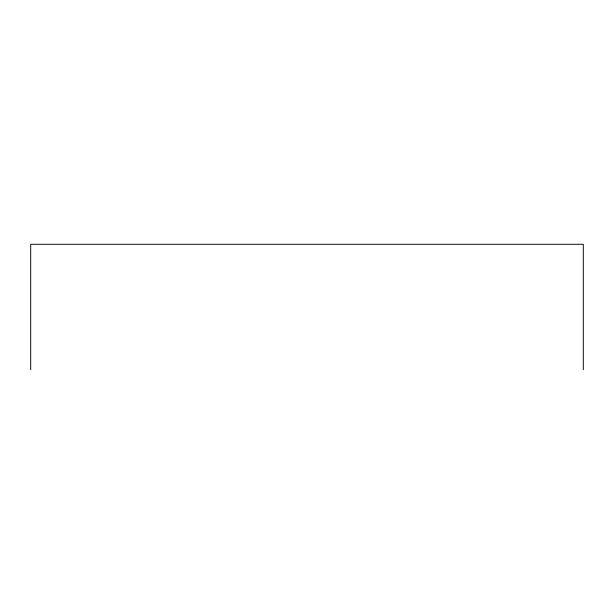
<?xml version="1.0" encoding="UTF-8"?>
<svg xmlns="http://www.w3.org/2000/svg" width="614" height="614" viewBox="0 0 614 614"><rect width="100%" height="100%" fill="white"/><g stroke="black" fill="none" stroke-linecap="round" stroke-linejoin="round"><path stroke-width="0.92" d="M583.3 369.712L583.3 244.288L30.7 244.288L30.7 369.712"/></g></svg>
